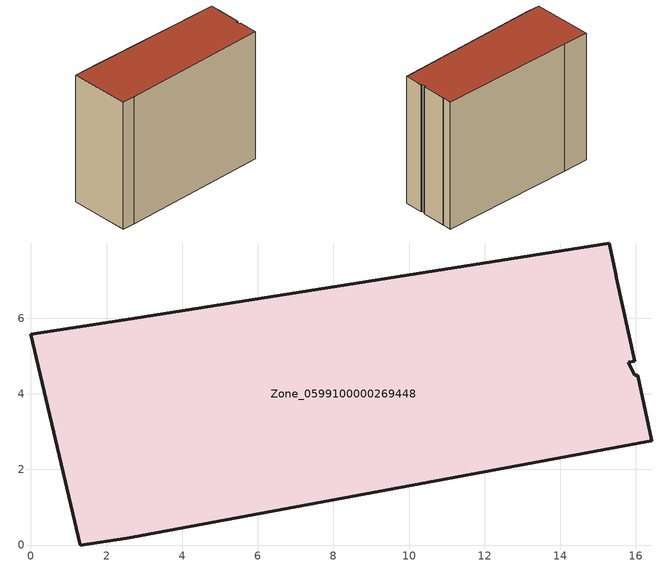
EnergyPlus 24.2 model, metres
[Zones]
Zone_0599100000269448
 floor ground (C_G): 15.8,4.83 15.98,4.49 16.05,4.49 16.42,2.76 2.53,0.18 1.31,0 0,5.58 2.5,5.96 15.29,7.99 15.47,7.18 15.48,7.09 15.97,4.86 z0
 wall outside (C_F): 2.5,5.96 0,5.58 1.31,0 2.53,0.18 16.42,2.76 16.05,4.49 15.98,4.49 15.8,4.83 15.97,4.86 15.48,7.09 15.47,7.18 15.29,7.99 2.5,5.96 z0:13.28
 roof outside (C_R): 15.97,4.86 15.48,7.09 15.47,7.18 15.29,7.99 2.5,5.96 0,5.58 1.31,0 2.53,0.18 16.42,2.76 16.05,4.49 15.98,4.49 15.8,4.83 z13.28
[BUILDING]
Pand.0599100000269448: North Axis=0; Terrain=City; Loads Convergence Tolerance Value=0.04; Temperature Convergence Tolerance Value=0.4; Solar Distribution=FullExterior; Maximum Number of Warmup Days=25; Minimum Number of Warmup Days=1
[Site:Location]
Rotterdam.The.Hague.AP_ZH_NLD Design_Conditions: Latitude=51.96; Longitude=4.45; Time Zone=1; Elevation=-4.5
[SITE:GROUNDTEMPERATURE:BUILDINGSURFACE]
18, 18, 18, 18, 18, 18, 18, 18, 18, 18, 18, 18
[MATERIAL] Thermal Absorptance=0.9; Solar Absorptance=0.7; Visible Absorptance=0.7
Name | Roughness | Thickness | Conductivity | Density | Specific Heat
G.TI.1946 | MediumSmooth | 0.15 | 1 | 540 | 1210
F.TI.1946 | Rough | 0.3 | 0.857143 | 1920 | 840
R.TI.1946 | MediumRough | 0.2 | 0.1 | 1500 | 1000
[CONSTRUCTION]
C_G: G.TI.1946
C_F: F.TI.1946
C_R: R.TI.1946
[ZONE]
Zone_0599100000269448: Type=1; Multiplier=1; Ceiling Height=Autocalculate; Volume=Autocalculate; Floor Area=autocalculate; Part of Total Floor Area=Yes
[ZONEINFILTRATION:DESIGNFLOWRATE]
Infil_Zone_0599100000269448: Zone or ZoneList or Space or SpaceList=Zone_0599100000269448; Schedule=AlwaysOn; Design Flow Rate Calculation Method=Flow/Area; Flow Rate per Floor Area=0.003; Constant Term Coefficient=1; Temperature Term Coefficient=0; Velocity Term Coefficient=0; Velocity Squared Term Coefficient=0
[HVACTEMPLATE:ZONE:IDEALLOADSAIRSYSTEM]
Zone_0599100000269448: Maximum Heating Supply Air Temperature=50; Minimum Cooling Supply Air Temperature=13; Maximum Heating Supply Air Humidity Ratio=0.0156; Minimum Cooling Supply Air Humidity Ratio=0.0077; Heating Limit=NoLimit; Cooling Limit=NoLimit; Dehumidification Control Type=ConstantSensibleHeatRatio; Cooling Sensible Heat Ratio=0.7; Dehumidification Setpoint=60; Humidification Control Type=None; Humidification Setpoint=30; Outdoor Air Method=None; Outdoor Air Flow Rate per Person=0.00944; Outdoor Air Flow Rate per Zone Floor Area=0; Outdoor Air Flow Rate per Zone=0; Demand Controlled Ventilation Type=None; Outdoor Air Economizer Type=NoEconomizer; Heat Recovery Type=None; Sensible Heat Recovery Effectiveness=0.7; Latent Heat Recovery Effectiveness=0.65
[ZONECONTROL:THERMOSTAT]
ThermostatControl_Zone_0599100000269448: Zone or ZoneList=Zone_0599100000269448; Control Type Schedule=DualSetpointControlType; Control 1=Thermostat_Zone_0599100000269448; Temperature Difference Between Cutout And Setpoint=0
[THERMOSTATSETPOINT:DUALSETPOINT]
Thermostat_Zone_0599100000269448: Heating Setpoint Temperature Schedule=HeatingSetpoint_Zone_0599100000269448; Cooling Setpoint Temperature Schedule=CoolingSetpoint_Zone_0599100000269448
[SCHEDULE:COMPACT]
HeatingSetpoint_Zone_0599100000269448: Through: 12/31, For: AllDays, Until: 24:00, 21
CoolingSetpoint_Zone_0599100000269448: Through: 12/31, For: AllDays, Until: 24:00, 24
DualSetpointControlType: Through: 12/31, For: AllDays, Until: 24:00, 4
AlwaysOn: Through: 12/31, For: AllDays, Until: 24:00, 1
